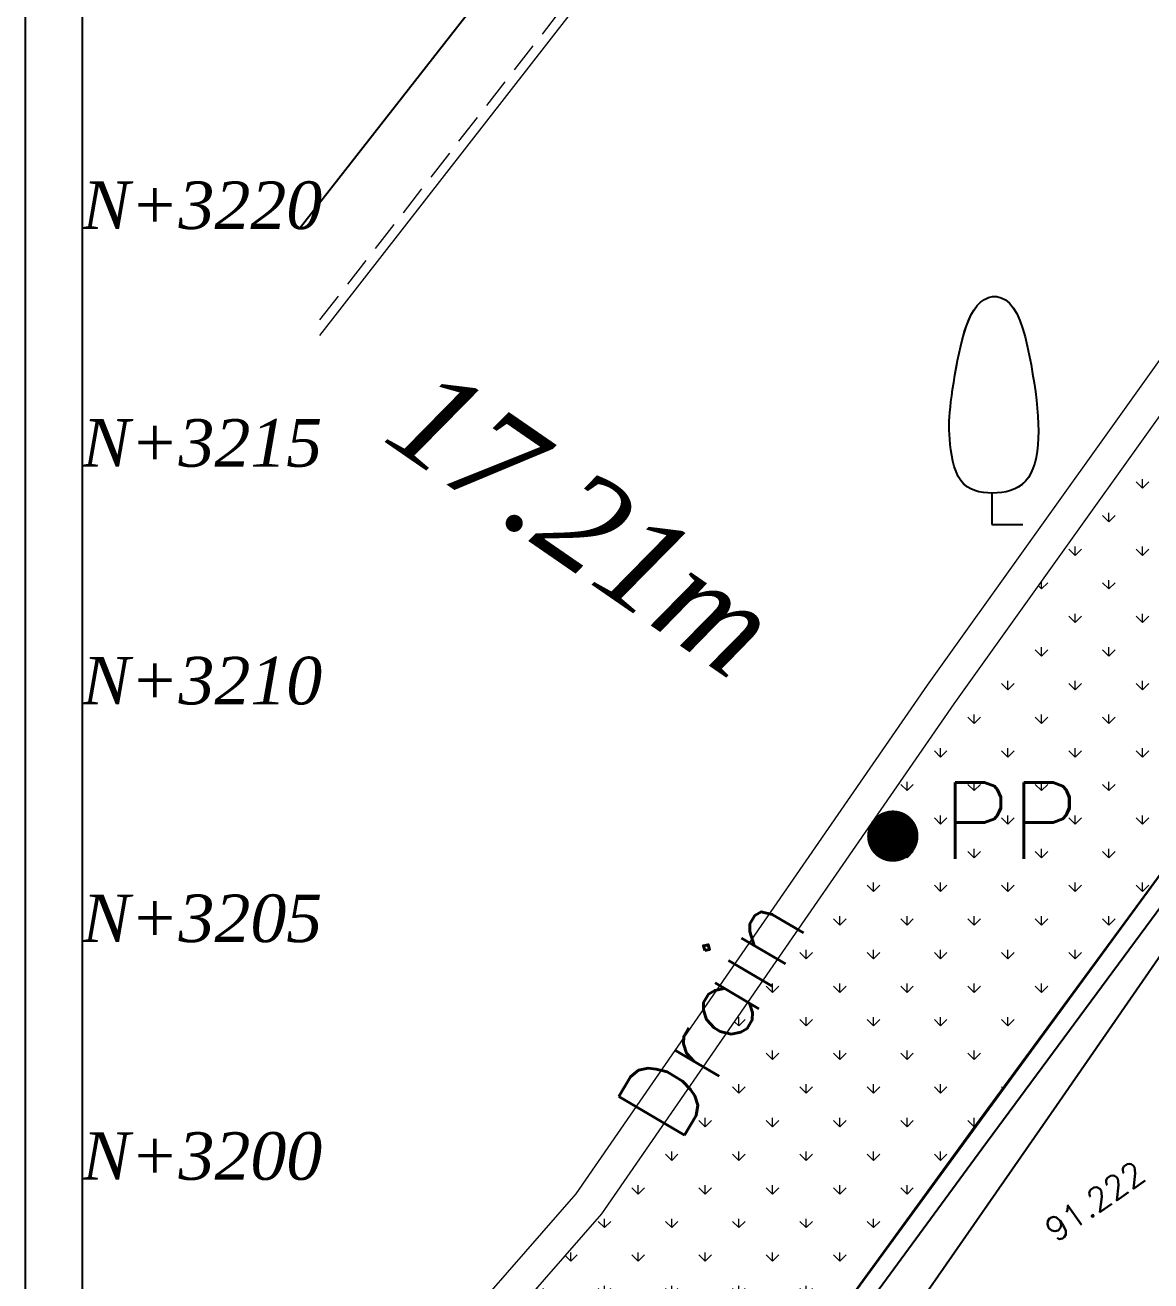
# Model space of a CAD drawing. Extents: x 1878645 to 3043969, y -1160829 to -603973.
# Drawn here: x 2144120 to 2167797, y -931897 to -905481 of the extents above; entities that cross this region are included whole.
import ezdxf
from ezdxf.enums import TextEntityAlignment as Align

# ---------------------------------------------------------------- set-up
doc = ezdxf.new("R2010")
doc.units = 0
doc.header["$LTSCALE"] = 100
doc.linetypes.add('Center', pattern=[50.8, 31.75, -6.35, 6.35, -6.35])
doc.linetypes.add('Hidden', pattern=[9.525, 6.35, -3.175])
doc.layers.add('A-SITE-BDRY', color=6, linetype='Center', lineweight=70)
for name, color, linetype in [('BOR', 100, 'Continuous'), ('BOUNDARY', 7, 'Continuous'), ('BY MEASUREMENTS', 7, 'Continuous'), ('CUTTING', 8, 'Continuous'), ('DRAIN', 5, 'Continuous'), ('LATLONG', 7, 'Continuous'), ('PL', 42, 'Continuous'), ('ROAD', 7, 'Continuous'), ('ROCK', 44, 'Continuous'), ('STREE', 3, 'Continuous'), ('TEMPLE', 6, 'Continuous'), ('TITLE', 7, 'Continuous'), ('WALL', 137, 'Continuous')]:
    doc.layers.add(name, color=color, linetype=linetype)
doc.styles.add('RC', font='simplex.shx', dxfattribs={"height": 4})
doc.styles.add('rs', font='romans.shx')
doc.styles.add('TR1', font='timesi.ttf')

# ---------------------------------------------------------------- blocks, each defined once
blk = doc.blocks.new('TREE')
at = {"color": 3}
for p, q in [((0, 0.66), (0, 0)), ((0, 0), (0.655, 0))]:
    blk.add_line(p, q, dxfattribs=at)
blk.add_lwpolyline([(-0.654, 3.755), (-0.617, 3.902), (-0.577, 4.043), (-0.533, 4.177), (-0.485, 4.301), (-0.431, 4.414), (-0.372, 4.515), (-0.307, 4.603), (-0.235, 4.677), (-0.156, 4.733), (-0.071, 4.773), (0.018, 4.793), (0.109, 4.792), (0.2, 4.77), (0.288, 4.725), (0.373, 4.655), (0.453, 4.559), (0.525, 4.437), (0.59, 4.292), (0.648, 4.127), (0.7, 3.948), (0.747, 3.759), (0.789, 3.563), (0.826, 3.365), (0.86, 3.169), (0.89, 2.978), (0.917, 2.794), (0.939, 2.617), (0.958, 2.445), (0.971, 2.279), (0.979, 2.119), (0.982, 1.965), (0.979, 1.817), (0.97, 1.674), (0.955, 1.538), (0.933, 1.41), (0.903, 1.29), (0.867, 1.179), (0.822, 1.078), (0.77, 0.988), (0.71, 0.909), (0.642, 0.844), (0.566, 0.79), (0.483, 0.747), (0.396, 0.713), (0.304, 0.689), (0.21, 0.673), (0.114, 0.663), (0.016, 0.66), (-0.08, 0.662), (-0.176, 0.671), (-0.269, 0.687), (-0.358, 0.712), (-0.442, 0.747), (-0.52, 0.793), (-0.591, 0.852), (-0.653, 0.925), (-0.707, 1.012), (-0.752, 1.111), (-0.789, 1.219), (-0.819, 1.333), (-0.842, 1.451), (-0.861, 1.568), (-0.875, 1.683), (-0.884, 1.792), (-0.891, 1.893), (-0.895, 1.988), (-0.896, 2.08), (-0.894, 2.171), (-0.889, 2.264), (-0.882, 2.361), (-0.871, 2.465), (-0.858, 2.58), (-0.842, 2.706), (-0.823, 2.842), (-0.801, 2.987), (-0.777, 3.137), (-0.75, 3.291), (-0.72, 3.447), (-0.688, 3.602)], close=True, dxfattribs=at)
blk = doc.blocks.new('PP')
at = {"layer": 'TITLE', "color": 42, "const_width": 0.54}
blk.add_lwpolyline([(-0.27, 0, 1), (0.27, 0, 1)], format="xyb", close=True, dxfattribs=at)
at = {"layer": 'TITLE', "color": 42, "style": 'rs', "flags": 8}
blk.add_attdef('PP', (1.038, -0.475), '', height=1.6, dxfattribs=at)

msp = doc.modelspace()

# ---------------------------------------------------------------- hatches: boundary and pattern name
at = {"layer": 'DRAIN', "lineweight": 5}
h = msp.add_hatch(dxfattribs=at)
h.set_pattern_fill('GRASS', color=8, scale=1000)
h.set_pattern_definition([(90, (-2664750.5, -4129728.65), (-707.10678, 707.10678), [187.5, -1226.71356]), (45, (-2664750.5, -4129728.7), (-707.10678, 707.10678), [187.5, -812.5]), (135, (-2664750.5, -4129728.7), (-707.10678, -707.10678), [187.5, -812.5])])
h.paths.add_polyline_path([(2169359.49098, -921478.65187), (2173225.49098, -916268.65187), (2178032.49098, -909615.65187), (2182459.49098, -903563.65187), (2187222.49098, -896981.65187), (2183461.49098, -896140.65187), (2182609.65425, -895907.34018), (2181768.49098, -895483.65187), (2181403.66586, -895299.8919), (2170060.53292, -910799.66883), (2163658.9961, -919758.6236), (2156253.0355, -930487.09042), (2151661.95666, -935743.59246), (2153460.12014, -936249.69182), (2153568.49098, -935864.65187), (2157945.99382, -937096.71526), (2164194.49098, -928509.65187)])
h.paths.add_polyline_path([(2163312.5612, -923415.9992), (2166779.22786, -923415.9992), (2166779.22786, -921015.9992), (2163312.5612, -921015.9992)], flags=24)
h.paths.add_polyline_path([(2173795.5612, -905614.9992), (2177262.22786, -905614.9992), (2177262.22786, -903214.9992), (2173795.5612, -903214.9992)], flags=25)
h.paths.add_polyline_path([(2158067.70795, -929482.72443), (2161873.69291, -923014.65441), (2159805.22382, -921797.51201), (2155999.23886, -928265.58203)], flags=24)
h.paths.add_polyline_path([(2167257.43548, -925461.37359), (2178747.22689, -910037.74756), (2175843.58879, -907874.68967), (2164353.79738, -923298.3157)], flags=25)
h.paths.add_polyline_path([(2161145.18508, -929382.13112), (2163706.96615, -928449.71907), (2163450.45104, -927744.9496), (2160888.66997, -928677.36166)], flags=24)
h.paths.add_polyline_path([(2156043.78746, -935477.62079), (2158605.56853, -934545.20873), (2158349.05343, -933840.43927), (2155787.27235, -934772.85132)], flags=24)
h.paths.add_polyline_path([(2172979.11561, -905828.27371), (2175518.52304, -904904.00499), (2175262.00794, -904199.23552), (2172722.6005, -905123.50424)], flags=25)
h.paths.add_polyline_path([(2168673.31416, -911804.63734), (2171235.09523, -910872.22529), (2170978.58012, -910167.45582), (2168416.79905, -911099.86788)], flags=24)
h.paths.add_polyline_path([(2163010.90282, -919642.43595), (2165572.68389, -918710.0239), (2165316.16878, -918005.25443), (2162754.38771, -918937.66649)], flags=25)
h.paths.add_polyline_path([(2156623.01918, -931920.99551), (2158603.08578, -931200.31021), (2158346.57067, -930495.54074), (2156366.50408, -931216.22605)], flags=24)
h.paths.add_polyline_path([(2152978.83565, -933351.24884), (2155540.61673, -932418.83679), (2155284.10162, -931714.06732), (2152722.32055, -932646.47938)], flags=25)
h.paths.add_polyline_path([(2180140.66817, -898688.12723), (2182702.44924, -897755.71517), (2182445.93413, -897050.9457), (2179884.15306, -897983.35776)], flags=24)
h.paths.add_polyline_path([(2178697.90997, -900755.26721), (2181125.44924, -899871.71517), (2180868.93413, -899166.9457), (2178441.39486, -900050.49774)], flags=24)
h.paths.add_polyline_path([(2173586.28141, -907506.69614), (2176148.06249, -906574.28408), (2175891.54738, -905869.51462), (2173329.76631, -906801.92668)], flags=24)
h.paths.add_polyline_path([(2172058.28141, -909939.69614), (2174620.06249, -909007.28408), (2174363.54738, -908302.51462), (2171801.76631, -909234.92668)], flags=24)
h.paths.add_polyline_path([(2169551.28141, -913467.69614), (2172113.06249, -912535.28408), (2171856.54738, -911830.51462), (2169294.76631, -912762.92668)], flags=24)
h.paths.add_polyline_path([(2165247.65505, -920567.5528), (2167787.06249, -919643.28408), (2167530.54738, -918938.51462), (2164991.13994, -919862.78334)], flags=24)
h.paths.add_polyline_path([(2163577.42904, -924470.69614), (2166139.21011, -923538.28408), (2165882.695, -922833.51462), (2163320.91393, -923765.92668)], flags=24)
h.paths.add_polyline_path([(2166243.90171, -922337.82941), (2168358.21011, -921568.28408), (2168101.695, -920863.51462), (2165987.3866, -921633.05994)], flags=24)
h.paths.add_polyline_path([(2170024.42904, -916532.69614), (2172586.21011, -915600.28408), (2172329.695, -914895.51462), (2169767.91393, -915827.92668)], flags=24)
h.paths.add_polyline_path([(2173339.80267, -911730.5528), (2175879.21011, -910806.28408), (2175622.695, -910101.51462), (2173083.28756, -911025.78334)], flags=24)
h.paths.add_polyline_path([(2178014.0554, -905482.83948), (2180598.21011, -904542.28408), (2180341.695, -903837.51462), (2177757.54029, -904778.07001)], flags=24)
h.paths.add_polyline_path([(2168958.67084, -920261.83612), (2171386.21011, -919378.28408), (2171129.695, -918673.51462), (2168702.15573, -919557.06665)], flags=24)

# ---------------------------------------------------------------- linework, layer by layer
at = {"layer": 'A-SITE-BDRY', "lineweight": 5, "ltscale": 0.6}
msp.add_lwpolyline([(2246379.86528, -921797.45499), (2246379.86528, -921797.45499), (2236204.49098, -957806.65187), (2234172.49099, -957246.65182), (2210213.49114, -950983.65126), (2157945.99431, -937096.71343), (2179200.59733, -908018.77396)], dxfattribs=at)
at = {"layer": 'BOR', "flags": 128}
msp.add_lwpolyline([(2246379.86443, -921797.45475), (2179200.596, -908018.77551), (2157945.99382, -937096.71526), (2180111.84329, -943038.20308), (2202642.19578, -948957.21987), (2236204.49098, -957806.65187), (2242311.72086, -936351.19715), (2246379.86443, -921797.45475)], dxfattribs=at)
msp.add_lwpolyline([(2246379.86443, -921797.45475), (2179200.596, -908018.77551), (2157945.99382, -937096.71526), (2180111.84329, -943038.20308), (2202642.19578, -948957.21987), (2236204.49098, -957806.65187), (2242311.72086, -936351.19715), (2246379.86443, -921797.45475)], dxfattribs=at)
msp.add_lwpolyline([(2246379.86443, -921797.45475), (2179200.596, -908018.77551), (2157945.99382, -937096.71526), (2180111.84329, -943038.20308), (2202642.19578, -948957.21987), (2236204.49098, -957806.65187), (2242311.72086, -936351.19715), (2246379.86443, -921797.45475)], dxfattribs=at)
at = {"layer": 'BOUNDARY', "color": 6, "lineweight": 15}
msp.add_line((2164194.49098, -928509.65187), (2169359.49098, -921478.65187), dxfattribs=at)
at = {"layer": 'BOUNDARY', "lineweight": 15}
msp.add_line((2157945.99382, -937096.71526), (2164194.49098, -928509.65187), dxfattribs=at)
at = {"layer": 'CUTTING', "color": 1}
msp.add_lwpolyline([(2200739.49098, -917287.65187), (2198540.49098, -914267.65187), (2195432.49098, -912073.65187), (2190852.49098, -909529.65187), (2186055.49098, -907362.65187), (2183007.49098, -906515.65187), (2180798.49098, -909546.65187), (2176505.49098, -913805.65187), (2172582.49098, -918682.65187), (2169694.49098, -922595.65187), (2165811.49098, -928217.65187), (2160660.49098, -935631.65187)], dxfattribs=at)
at = {"layer": 'DRAIN', "linetype": 'Hidden', "lineweight": 5}
msp.add_lwpolyline([(2150320.49098, -911683.05858), (2155872.31848, -904547.10799), (2162095.96816, -895587.9309), (2167983.77623, -887027.30203), (2173376.5965, -879769.65187)], dxfattribs=at)
at = {"layer": 'DRAIN', "lineweight": 5}
msp.add_lwpolyline([(2150320.49098, -937279.48791), (2156253.0355, -930487.09042), (2163658.9961, -919758.6236), (2170060.53292, -910799.66883), (2181800.49098, -894757.65187), (2181800.49098, -894757.65187)], dxfattribs=at)
at = {"layer": 'ROAD', "lineweight": 5}
for points in [[(2150320.49098, -912008.76289), (2156033.49098, -904665.65187), (2162260.49098, -895701.65187), (2168146.49098, -887143.65187), (2173625.76536, -879769.65187)], [(2150320.49098, -936240.15923), (2155712.49098, -930066.65187), (2163099.49098, -919365.65187), (2169507.49098, -910397.65187), (2181330.49098, -894408.65187), (2181330.49098, -894408.65187)]]:
    msp.add_lwpolyline(points, dxfattribs=at)
at = {"layer": 'STREE', "color": 3}
for p, q in [((2164450.49098, -915324.20314), (2164450.49098, -915984.65187)), ((2164450.49098, -915984.65187), (2165105.14405, -915984.65187))]:
    msp.add_line(p, q, dxfattribs=at)
msp.add_lwpolyline([(2163796.63596, -912229.96179), (2163833.68909, -912082.46163), (2163873.83083, -911941.36624), (2163917.70464, -911808.08357), (2163965.95396, -911684.02157), (2164019.22224, -911570.58819), (2164078.15292, -911469.19139), (2164143.38946, -911381.23911), (2164215.5753, -911308.1393), (2164294.92944, -911251.29663), (2164379.97311, -911212.10259), (2164468.80307, -911191.94539), (2164559.5161, -911192.21322), (2164650.20898, -911214.2943), (2164738.97848, -911259.57682), (2164823.92136, -911329.449), (2164903.13441, -911425.29903), (2164975.12161, -911547.58157), (2165040.01574, -911693.01702), (2165098.3568, -911857.39224), (2165150.68479, -912036.49408), (2165197.53971, -912226.10941), (2165239.46154, -912422.02506), (2165276.9903, -912620.0279), (2165310.66597, -912815.90479), (2165340.8794, -913006.15924), (2165367.42486, -913190.1615), (2165389.94745, -913367.99845), (2165408.09228, -913539.757), (2165421.50446, -913705.52406), (2165429.82911, -913865.38652), (2165432.71133, -914019.43129), (2165429.79623, -914167.74527), (2165420.73943, -914310.25305), (2165405.23853, -914446.22996), (2165383.00166, -914574.78903), (2165353.73691, -914695.04328), (2165317.1524, -914806.10572), (2165272.95624, -914907.08939), (2165220.85655, -914997.1073), (2165160.56143, -915075.27247), (2165092.01105, -915141.0048), (2165016.07376, -915194.95168), (2164933.84997, -915238.06735), (2164846.44008, -915271.30609), (2164754.94451, -915295.62213), (2164660.46365, -915311.96974), (2164564.09792, -915321.30318), (2164466.94772, -915324.5767), (2164370.12048, -915322.37878), (2164274.75168, -915313.83479), (2164181.98384, -915297.70433), (2164092.95946, -915272.74699), (2164008.82106, -915237.72236), (2163930.71115, -915191.39004), (2163859.77224, -915132.50962), (2163797.14683, -915059.8407), (2163743.65219, -914972.84492), (2163698.8045, -914873.7921), (2163661.79473, -914765.65415), (2163631.81382, -914651.40293), (2163608.05272, -914534.01034), (2163589.70238, -914416.44825), (2163575.95374, -914301.68854), (2163565.99775, -914192.70311), (2163559.15622, -914091.52563), (2163555.27436, -913996.43702), (2163554.32825, -913904.77997), (2163556.29397, -913813.8972), (2163561.14758, -913721.13142), (2163568.86517, -913623.82534), (2163579.4228, -913519.32166), (2163592.79656, -913404.96309), (2163608.95927, -913278.9), (2163627.8708, -913142.51335), (2163649.48777, -912997.99177), (2163673.7668, -912847.52389), (2163700.66451, -912693.29832), (2163730.13753, -912537.5037), (2163762.14247, -912382.32865)], close=True, dxfattribs=at)
at = {"layer": 'TEMPLE'}
msp.add_lwpolyline([(2256520.49098, -873569.65187), (2144120.49098, -873569.65187), (2144120.49098, -985969.65187), (2256520.49098, -985969.65187)], close=True, dxfattribs=at)
msp.add_lwpolyline([(2255320.49098, -874769.65187), (2145320.49098, -874769.65187), (2145320.49098, -984769.65187), (2255320.49098, -984769.65187), (2255320.49098, -874769.65187)], dxfattribs=at)
at = {"layer": 'TITLE', "color": 42, "const_width": 540}
msp.add_lwpolyline([(2162099.49098, -922540.65187, 1), (2162639.49098, -922540.65187, 1)], format="xyb", close=True, dxfattribs=at)
at = {"layer": 'WALL'}
for points in [[(2187382.98555, -897443.61348), (2185439.9374, -900145.60654), (2182721.63301, -903905.02751), (2179655.4415, -908138.29215), (2177735.43463, -910793.68489), (2176091.73271, -913018.63502), (2170899.72791, -920110.64157), (2164240.71258, -929123.66233), (2161853.21336, -932383.97847), (2158323.37306, -937199.49677)], [(2153900.49098, -904635.65187), (2149883.06313, -909769.65187)]]:
    msp.add_lwpolyline(points, dxfattribs=at)

# ---------------------------------------------------------------- block references
at = {"layer": 'PL', "xscale": 1000, "yscale": 1000, "zscale": 1000}
msp.add_blockref('PP', (2162369.49098, -922540.65187), dxfattribs=at).add_auto_attribs({'PP': 'PP'})
at = {"layer": 'STREE', "xscale": 1000, "yscale": 1000, "zscale": 1000}
msp.add_blockref('TREE', (2164450.49098, -915984.65187), dxfattribs=at)

# ---------------------------------------------------------------- texts
at = {"layer": 'BY MEASUREMENTS', "color": 7, "lineweight": 5, "insert": (2155842.40442, -915930.63937), "char_height": 2000, "attachment_point": 5, "rotation": 325.382319848, "style": 'TR1'}
msp.add_mtext('\\A1;17.21m', dxfattribs=at)
at = {"layer": 'DRAIN', "color": 7, "lineweight": 5, "style": 'RC'}
msp.add_text('Drain', height=1600, rotation=59.52630912, dxfattribs=at).set_placement((2157848.54129, -929066.45388))
at = {"layer": 'LATLONG', "style": 'TR1'}
for s, p in [('N+3220', (2145320.49098, -909769.65187)), ('N+3215', (2145320.49098, -914769.65187)), ('N+3210', (2145320.49098, -919769.65187)), ('N+3205', (2145320.49098, -924769.65187)), ('N+3200', (2145320.49098, -929769.65187))]:
    msp.add_text(s, height=1000, dxfattribs=at).set_placement(p)
at = {"layer": 'ROCK', "color": 6, "style": 'rs'}
msp.add_text('91.222', height=500, rotation=35, dxfattribs=at).set_placement((2167583.73003, -929544.59675), align=Align.MIDDLE_RIGHT)
at = {"layer": 'TITLE', "color": 42, "style": 'rs'}
msp.add_text('PP', height=1600, dxfattribs=at).set_placement((2163407.79929, -923015.9992))

doc.saveas('drawing.dxf')
